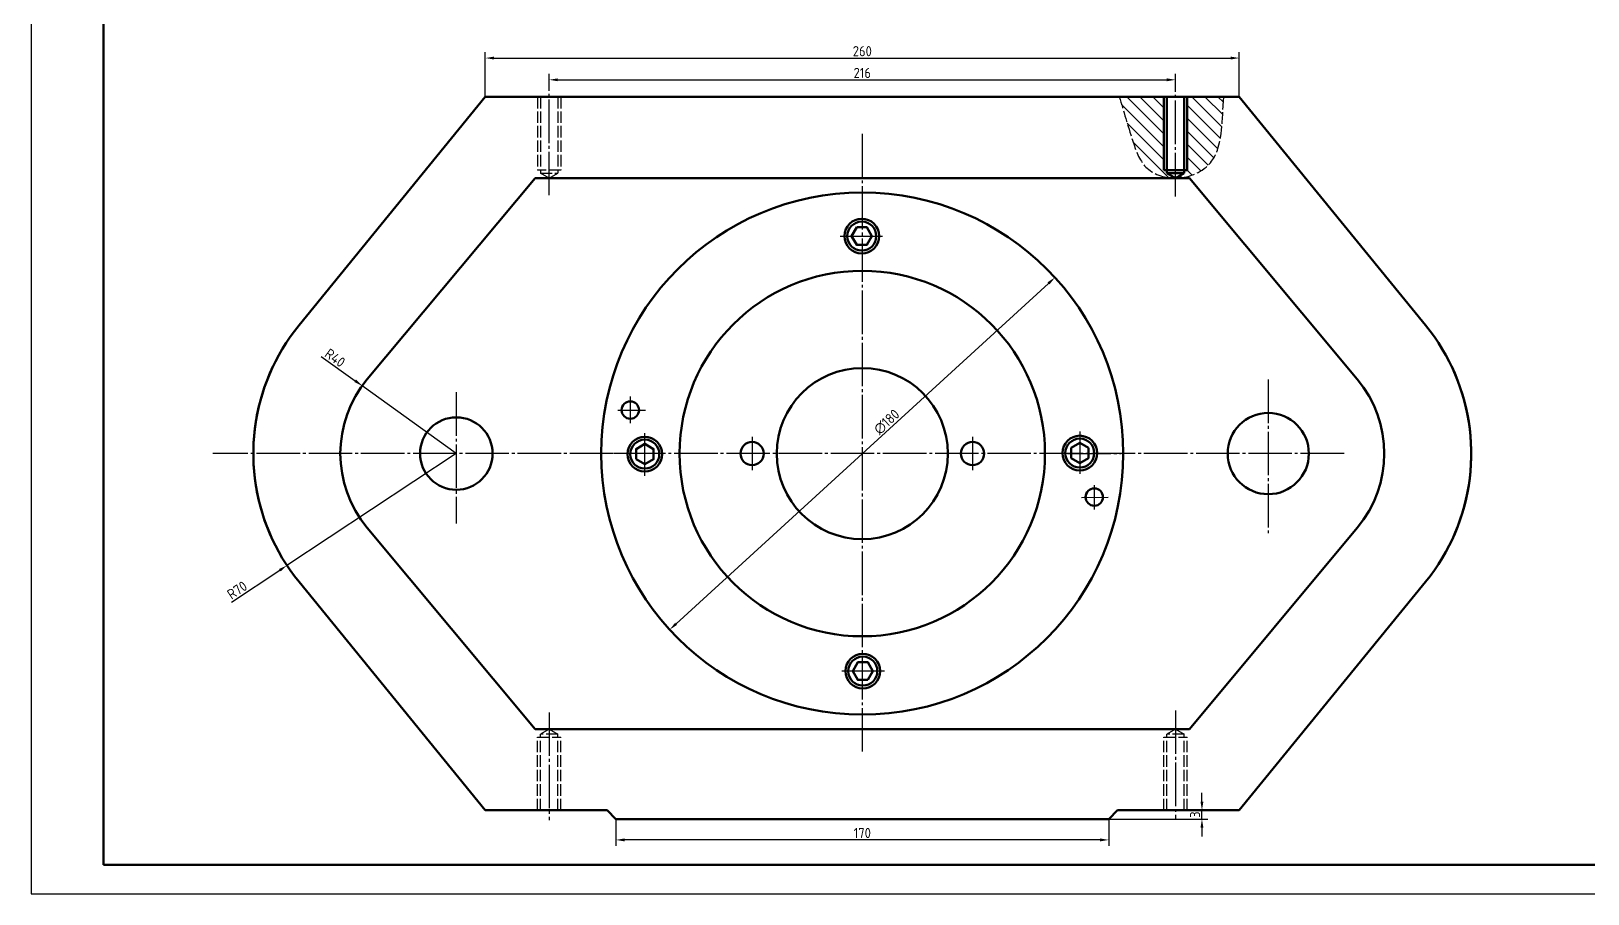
# Model space of a CAD drawing. Header units: millimetres. Extents: x 165 to 1006, y 108 to 702.
# Drawn here: x 165 to 702, y 108 to 406 of the extents above; entities that cross this region are included whole.
import ezdxf
from ezdxf.enums import TextEntityAlignment as Align

# ---------------------------------------------------------------- set-up
doc = ezdxf.new("R2010")
doc.units = ezdxf.units.MM
doc.linetypes.add('点画线', pattern=[18, 15, -1, 1, -1])
doc.linetypes.add('虚线', pattern=[5, 4, -1])
for name, color, linetype in [('剖面线', 3, 'Continuous'), ('文字', 7, 'Continuous'), ('标注', 3, 'Continuous'), ('点画线', 1, '点画线'), ('虚线', 7, '虚线'), ('辅助线', 4, 'Continuous')]:
    doc.layers.add(name, color=color, linetype=linetype)
doc.layers.add('粗实线', color=7, linetype='Continuous', lineweight=50)
doc.layers.add('粗实线 @ 1', color=7, linetype='Continuous', lineweight=50)
doc.styles.add('数字直体', font='isocp.shx')
doc.styles.add('汉字长仿宋体', font='hyswlongfangsong.ttf', dxfattribs={"width": 0.67})
doc.dimstyles.new('机械基本', dxfattribs={"dimtxt": 3.5, "dimasz": 3, "dimexe": 2, "dimexo": 0, "dimtad": 1, "dimdsep": 46, "dimtxsty": '数字直体', "dimcen": 2.5, "dimadec": 0, "dimazin": 0, "dimtfac": 1, "dimtmove": 0, "dimatfit": 3, "dimfxl": 1, "dimarcsym": 0})
doc.dimstyles.new('机械基本$3', dxfattribs={"dimtxt": 3.5, "dimasz": 3, "dimexe": 2, "dimexo": 0, "dimtad": 1, "dimdsep": 46, "dimtxsty": '数字直体', "dimcen": 2.5, "dimadec": 0, "dimazin": 0, "dimtfac": 1, "dimtmove": 0, "dimatfit": 0, "dimfxl": 1, "dimarcsym": 0})

# ---------------------------------------------------------------- blocks, each defined once
blk = doc.blocks.new('装订A1(带注释性)')
at = {"layer": '粗实线'}
for p, q in [((-806, 574), (-806, 0)), ((-806, 0), (0, 0))]:
    blk.add_line(p, q, dxfattribs=at)
at = {"layer": '辅助线'}
for p, q in [((-831, 584), (-831, -10)), ((-831, -10), (10, -10))]:
    blk.add_line(p, q, dxfattribs=at)
at = {"layer": '文字', "style": '汉字长仿宋体', "width": 0.67}
for tag, height, p in [('单位名称', 7, (-25, 47)), ('图名', 7, (-25, 28)), ('设计者', 3.5, (-162, 24.46)), ('标准化', 3.5, (-122, 24.46)), ('审核者', 3.5, (-162, 10.46)), ('质量', 3.5, (-68, 13.5)), ('工艺者', 3.5, (-162, 3.54)), ('批准者', 3.5, (-122, 3.54))]:
    blk.add_attdef(tag, text='', height=height, dxfattribs=at).set_placement(p, align=Align.MIDDLE)
at = {"layer": '文字', "style": '数字直体'}
for tag, height, p in [('45', 5, (-75, 42)), ('16.10.10', 3.5, (-148, 24.5)), ('16.10.10', 3.5, (-108, 24.5)), ('16.10.10', 3.5, (-148, 10.5)), ('1:1', 3.5, (-56, 13.5)), ('001', 5, (-25, 9)), ('1', 3.5, (-87.01, 4.2)), ('1', 3.5, (-63.1, 4.31)), ('16.10.10', 3.5, (-148, 3.5)), ('16.10.10', 3.5, (-108, 3.57))]:
    blk.add_attdef(tag, text='', height=height, dxfattribs=at).set_placement(p, align=Align.MIDDLE)
blk = doc.blocks.new('*D11')
at = {"layer": 'Defpoints', "color": 0, "transparency": 16777216}
for p in [(366.8, 134.25), (536.8, 134.25), (366.8, 127.04)]:
    blk.add_point(p, dxfattribs=at)
at = {"layer": '标注', "color": 0, "lineweight": -2, "transparency": 16777216}
for p, q in [((366.8, 134.25), (366.8, 125.04)), ((536.8, 134.25), (536.8, 125.04)), ((533.8, 127.04), (369.8, 127.04))]:
    blk.add_line(p, q, dxfattribs=at)
at = {"layer": '标注', "color": 0, "transparency": 16777216}
for points in [[(369.8, 127.54), (369.8, 126.54), (366.8, 127.04)], [(533.8, 127.54), (533.8, 126.54), (536.8, 127.04)]]:
    blk.add_solid(points, dxfattribs=at)
at = {"layer": '标注', "color": 0, "transparency": 16777216, "insert": (451.8, 129.41), "char_height": 3.5, "attachment_point": 5, "style": '数字直体'}
blk.add_mtext('170', dxfattribs=at)
blk = doc.blocks.new('*D12')
at = {"layer": 'Defpoints', "color": 0, "transparency": 16777216}
for p in [(559.8, 389.14), (343.8, 386.27), (559.8, 386.35)]:
    blk.add_point(p, dxfattribs=at)
at = {"layer": '标注', "color": 0, "lineweight": -2, "transparency": 16777216}
for p, q in [((343.8, 386.27), (343.8, 391.14)), ((346.8, 389.14), (556.8, 389.14)), ((559.8, 386.35), (559.8, 391.14))]:
    blk.add_line(p, q, dxfattribs=at)
at = {"layer": '标注', "color": 0, "transparency": 16777216}
for points in [[(346.8, 389.64), (346.8, 388.64), (343.8, 389.14)], [(556.8, 389.64), (556.8, 388.64), (559.8, 389.14)]]:
    blk.add_solid(points, dxfattribs=at)
at = {"layer": '标注', "color": 0, "transparency": 16777216, "insert": (451.8, 391.51), "char_height": 3.5, "attachment_point": 5, "style": '数字直体'}
blk.add_mtext('216', dxfattribs=at)
blk = doc.blocks.new('*D5')
at = {"layer": 'Defpoints', "color": 0, "transparency": 16777216}
for p in [(581.8, 396.63), (321.8, 383.25), (581.8, 383.25)]:
    blk.add_point(p, dxfattribs=at)
at = {"layer": '标注', "color": 0, "lineweight": -2, "transparency": 16777216}
for p, q in [((321.8, 383.25), (321.8, 398.63)), ((581.8, 383.25), (581.8, 398.63)), ((324.8, 396.63), (578.8, 396.63))]:
    blk.add_line(p, q, dxfattribs=at)
at = {"layer": '标注', "color": 0, "transparency": 16777216}
for points in [[(324.8, 397.13), (324.8, 396.13), (321.8, 396.63)], [(578.8, 397.13), (578.8, 396.13), (581.8, 396.63)]]:
    blk.add_solid(points, dxfattribs=at)
at = {"layer": '标注', "color": 0, "transparency": 16777216, "insert": (451.8, 399.01), "char_height": 3.5, "attachment_point": 5, "style": '数字直体'}
blk.add_mtext('260', dxfattribs=at)
blk = doc.blocks.new('*D6')
at = {"layer": 'Defpoints', "color": 0, "transparency": 16777216}
for p in [(518.23, 320.97), (385.37, 199.53)]:
    blk.add_point(p, dxfattribs=at)
at = {"layer": '标注', "color": 0, "lineweight": -2, "transparency": 16777216}
blk.add_line((387.59, 201.55), (516.01, 318.95), dxfattribs=at)
at = {"layer": '标注', "color": 0, "transparency": 16777216}
for points in [[(515.67, 319.32), (516.35, 318.58), (518.23, 320.97)], [(387.25, 201.92), (387.92, 201.18), (385.37, 199.53)]]:
    blk.add_solid(points, dxfattribs=at)
at = {"layer": '标注', "color": 0, "transparency": 16777216, "insert": (460.22, 271.17), "char_height": 3.5, "attachment_point": 5, "rotation": 42.4321, "style": '数字直体'}
blk.add_mtext('∅180', dxfattribs=at)
blk = doc.blocks.new('*D7')
at = {"layer": 'Defpoints', "color": 0, "transparency": 16777216}
for p in [(311.8, 260.25), (253.39, 221.67)]:
    blk.add_point(p, dxfattribs=at)
at = {"layer": '标注', "color": 0, "lineweight": -2, "transparency": 16777216}
for p, q in [((311.8, 260.25), (253.39, 221.67)), ((234.22, 209.01), (250.89, 220.02))]:
    blk.add_line(p, q, dxfattribs=at)
at = {"layer": '标注', "color": 0, "transparency": 16777216}
blk.add_solid([(250.61, 220.44), (251.16, 219.6), (253.39, 221.67)], dxfattribs=at)
at = {"layer": '标注', "color": 0, "transparency": 16777216, "insert": (236.21, 213.17), "char_height": 3.5, "attachment_point": 5, "rotation": 33.4447, "style": '数字直体'}
blk.add_mtext('R70', dxfattribs=at)
blk = doc.blocks.new('*D8')
at = {"layer": 'Defpoints', "color": 0, "transparency": 16777216}
for p in [(279.33, 283.61), (311.8, 260.25)]:
    blk.add_point(p, dxfattribs=at)
at = {"layer": '标注', "color": 0, "lineweight": -2, "transparency": 16777216}
for p, q in [((265.24, 293.74), (276.89, 285.36)), ((311.8, 260.25), (279.33, 283.61))]:
    blk.add_line(p, q, dxfattribs=at)
at = {"layer": '标注', "color": 0, "transparency": 16777216}
blk.add_solid([(277.18, 285.77), (276.6, 284.96), (279.33, 283.61)], dxfattribs=at)
at = {"layer": '标注', "color": 0, "transparency": 16777216, "insert": (269.98, 293.26), "char_height": 3.5, "attachment_point": 5, "rotation": 324.268, "style": '数字直体'}
blk.add_mtext('R40', dxfattribs=at)
blk = doc.blocks.new('*D9')
at = {"layer": 'Defpoints', "color": 0, "transparency": 16777216}
for p in [(536.8, 134.25), (539.8, 137.25), (568.93, 137.25)]:
    blk.add_point(p, dxfattribs=at)
at = {"layer": '标注', "color": 0, "lineweight": -2, "transparency": 16777216}
for p, q in [((568.93, 140.25), (568.93, 143.25)), ((536.8, 134.25), (570.93, 134.25)), ((539.8, 137.25), (570.93, 137.25)), ((568.93, 134.25), (568.93, 137.25)), ((568.93, 131.25), (568.93, 128.25))]:
    blk.add_line(p, q, dxfattribs=at)
at = {"layer": '标注', "color": 0, "transparency": 16777216}
for points in [[(568.43, 140.25), (569.43, 140.25), (568.93, 137.25)], [(568.43, 131.25), (569.43, 131.25), (568.93, 134.25)]]:
    blk.add_solid(points, dxfattribs=at)
at = {"layer": '标注', "color": 0, "transparency": 16777216, "insert": (566.55, 135.75), "char_height": 3.5, "attachment_point": 5, "rotation": 90, "style": '数字直体'}
blk.add_mtext('3', dxfattribs=at)
blk = doc.blocks.new('*U25')
at = {"layer": '点画线'}
blk.add_line((-7.32, 0), (7.32, 0), dxfattribs=at)
at = {"layer": '粗实线'}
blk.add_lwpolyline([(-1.63, 3.03), (-3.38, 0), (-1.63, -3.03), (1.87, -3.03), (3.62, 0), (1.87, 3.03)], close=True, dxfattribs=at)
for radius in [6, 5]:
    blk.add_circle((0.12, 0), radius, dxfattribs=at)
blk = doc.blocks.new('*U26')
at = {"layer": '粗实线', "color": 0, "linetype": 'ByBlock', "lineweight": -2, "transparency": 16777216}
blk.add_blockref('*U25', (451.5, 335.25), dxfattribs=at)
for p, rotation in [((376.8, 259.95), 90.00000000000001), ((526.8, 260.55), 270), ((452.1, 185.25), 180)]:
    blk.add_blockref('*U25', p, dxfattribs=dict(at, rotation=rotation))

msp = doc.modelspace()

# ---------------------------------------------------------------- hatches: boundary and pattern name
at = {"layer": '剖面线'}
h = msp.add_hatch(dxfattribs=at)
h.set_pattern_fill('ANSI31', color=256, angle=90)
h.set_pattern_definition([(135, (-919.2164, -94.2423), (-2.245064, -2.245064), [])])
edge = h.paths.add_edge_path()
edge.add_line((555.798, 383.25), (540.433, 383.25))
edge.add_spline(control_points=[(540.433, 383.25), (541.868, 378.336), (544.322, 370.107), (548.426, 357.899), (555.843, 355.263), (559.692, 355.25), (559.798, 355.25)], knot_values=[5.2920281, 5.2920281, 5.2920281, 5.2920281, 20.8632073, 31.1580054, 41.7515903, 42.0517666, 42.0517666, 42.0517666, 42.0517666], degree=3, periodic=0)
edge.add_line((559.798, 355.25), (556.798, 356.982))
edge.add_line((556.798, 356.982), (556.798, 357.982))
edge.add_line((556.798, 357.982), (555.798, 357.982))
edge.add_line((555.798, 357.982), (555.798, 383.25))
edge = h.paths.add_edge_path()
edge.add_spline(control_points=[(559.798, 355.25), (564.259, 355.278), (575.64, 359.905), (575.79, 372.239), (576.174, 379.04)], knot_values=[42.0517666, 42.0517666, 42.0517666, 42.0517666, 54.677533, 74.2185385, 74.2185385, 74.2185385, 74.2185385], degree=3, periodic=0)
edge.add_line((576.174, 379.04), (563.798, 375.533))
edge.add_line((563.798, 375.533), (563.798, 357.982))
edge.add_line((563.798, 357.982), (562.798, 357.982))
edge.add_line((562.798, 357.982), (562.798, 356.982))
edge.add_line((562.798, 356.982), (559.798, 355.25))
edge = h.paths.add_edge_path()
edge.add_spline(control_points=[(576.174, 379.04), (576.191, 379.35), (576.275, 380.781), (576.381, 382.173), (576.473, 383.25)], knot_values=[74.2185385, 74.2185385, 74.2185385, 74.2185385, 75.1091242, 78.3467181, 78.3467181, 78.3467181, 78.3467181], degree=3, periodic=0)
edge.add_line((576.473, 383.25), (563.798, 383.25))
edge.add_line((563.798, 383.25), (563.798, 375.533))
edge.add_line((563.798, 375.533), (576.174, 379.04))

# ---------------------------------------------------------------- linework, layer by layer
at = {"layer": '点画线'}
for p, q in [((343.798, 349.334), (343.798, 386.271)), ((559.798, 348.953), (559.798, 386.351)), ((451.798, 370.469), (451.798, 156.704)), ((591.798, 285.781), (591.798, 231.964)), ((311.798, 281.394), (311.798, 236.197)), ((371.798, 279.898), (371.798, 270.714)), ((367.52, 275.25), (377.088, 275.193)), ((413.791, 266.072), (413.776, 254.567)), ((489.805, 266.072), (489.821, 254.567)), ((617.923, 260.25), (227.79, 260.25)), ((383.058, 260.25), (364.495, 260.25)), ((522.539, 260.25), (541.102, 260.25)), ((531.798, 249.377), (531.798, 241.014)), ((527.439, 245.067), (536.58, 245.202)), ((343.798, 170.979), (343.798, 133.858)), ((559.798, 171.679), (559.798, 134.473))]:
    msp.add_line(p, q, dxfattribs=at)
at = {"layer": '粗实线'}
for p, q in [((321.798, 383.25), (257.556, 304.498)), ((321.798, 383.25), (451.798, 383.25)), ((451.798, 383.25), (581.798, 383.25)), ((555.798, 383.25), (555.798, 357.982)), ((556.798, 383.25), (556.798, 356.982)), ((562.798, 383.25), (562.798, 356.982)), ((563.798, 383.25), (563.798, 357.982)), ((581.798, 383.25), (646.04, 304.498)), ((339.004, 355.25), (281.093, 285.886)), ((339.004, 355.25), (564.593, 355.25)), ((563.798, 357.982), (555.798, 357.982)), ((559.798, 355.25), (556.798, 356.982)), ((556.798, 356.982), (562.798, 356.982)), ((559.798, 355.25), (562.798, 356.982)), ((564.593, 355.25), (622.504, 285.886)), ((339.004, 165.25), (281.093, 234.615)), ((564.593, 165.25), (622.504, 234.615)), ((321.798, 137.25), (257.556, 216.003)), ((581.798, 137.25), (646.04, 216.003)), ((339.004, 165.25), (564.593, 165.25)), ((363.798, 137.25), (321.798, 137.25)), ((363.798, 137.25), (366.798, 134.25)), ((536.798, 134.25), (366.798, 134.25)), ((536.798, 134.25), (539.798, 137.25)), ((581.798, 137.25), (539.798, 137.25))]:
    msp.add_line(p, q, dxfattribs=at)
for centre, radius in [((451.798, 260.25), 90), ((451.798, 260.25), 63), ((451.798, 260.25), 29.5), ((371.798, 275.25), 3), ((591.798, 260.25), 14), ((311.798, 260.25), 12.5), ((413.789, 260.25), 4), ((489.808, 260.25), 4), ((531.798, 245.25), 3)]:
    msp.add_circle(centre, radius, dxfattribs=at)
for centre, radius, start, end in [((311.798, 260.25), 70, 140.79445, 205.37693), ((591.798, 260.25), 70, 334.62307, 39.20555), ((311.798, 260.25), 70, 154.62307, 219.20555), ((591.798, 260.25), 70, 320.79445, 25.37693), ((311.798, 260.25), 40, 140.14228, 219.85772), ((591.798, 260.25), 40, 320.14228, 39.85772)]:
    msp.add_arc(centre, radius, start, end, dxfattribs=at)
at = {"layer": '虚线'}
for p, q in [((339.798, 383.25), (339.798, 357.982)), ((340.798, 383.25), (340.798, 356.982)), ((346.798, 383.25), (346.798, 356.982)), ((347.798, 383.25), (347.798, 357.982)), ((347.798, 357.982), (339.798, 357.982)), ((343.798, 355.25), (340.798, 356.982)), ((340.798, 356.982), (346.798, 356.982)), ((343.798, 355.25), (346.798, 356.982)), ((339.798, 137.25), (339.798, 162.518)), ((339.798, 162.518), (347.798, 162.518)), ((343.798, 165.25), (340.798, 163.518)), ((340.798, 137.25), (340.798, 163.518)), ((346.798, 163.518), (340.798, 163.518)), ((343.798, 165.25), (346.798, 163.518)), ((346.798, 137.25), (346.798, 163.518)), ((347.798, 137.25), (347.798, 162.518)), ((555.798, 137.25), (555.798, 162.518)), ((555.798, 162.518), (563.798, 162.518)), ((559.798, 165.25), (556.798, 163.518)), ((556.798, 137.25), (556.798, 163.518)), ((562.798, 163.518), (556.798, 163.518)), ((559.798, 165.25), (562.798, 163.518)), ((562.798, 137.25), (562.798, 163.518)), ((563.798, 137.25), (563.798, 162.518))]:
    msp.add_line(p, q, dxfattribs=at)
msp.add_open_spline([(540.433, 383.25), (541.868, 378.336), (544.322, 370.107), (548.426, 357.899), (560.263, 353.692), (575.957, 359.916), (575.774, 374.19), (576.381, 382.173), (576.473, 383.25)], degree=3, knots=[5.2920281, 5.2920281, 5.2920281, 5.2920281, 20.8632073, 31.1580054, 41.7515903, 54.677533, 75.1091242, 78.3467181, 78.3467181, 78.3467181, 78.3467181], dxfattribs=at)

# ---------------------------------------------------------------- block references
at = {"layer": '粗实线'}
msp.add_blockref('*U26', (0, 0), dxfattribs=at)
at = {"layer": '粗实线 @ 1'}
msp.add_blockref('装订A1(带注释性)', (996.171, 118.437), dxfattribs=at)

# ---------------------------------------------------------------- dimensions: what is measured, and where the dimension line sits
at = {"layer": '标注'}
dim = msp.add_linear_dim(base=(581.798, 396.633), p1=(321.798, 383.25), p2=(581.798, 383.25), dimstyle='机械基本', dxfattribs=at)
dim.commit()
dim.dimension.update_dxf_attribs({"geometry": '*D5', "text_midpoint": (451.798, 399.009)})
for base, p1, p2, picture, middle in [((559.798, 389.136), (343.798, 386.271), (559.798, 386.351), '*D12', (451.798, 389.136)), ((366.798, 127.035), (536.798, 134.25), (366.798, 134.25), '*D11', (451.798, 127.035))]:
    dim = msp.add_linear_dim(base=base, p1=p1, p2=p2, dimstyle='机械基本', dxfattribs=at)
    dim.commit()
    dim.dimension.update_dxf_attribs({"geometry": picture, "text_midpoint": middle, "dimtype": 160})
dim = msp.add_diameter_dim_2p(p1=(385.371, 199.526), p2=(518.225, 320.975), dimstyle='机械基本$3', dxfattribs=at)
dim.commit()
dim.dimension.update_dxf_attribs({"geometry": '*D6', "text_midpoint": (461.826, 269.418), "dimtype": 163})
for mpoint, picture, middle in [((279.328, 283.61), '*D8', (268.591, 291.335)), ((253.389, 221.671), '*D7', (237.518, 211.189))]:
    dim = msp.add_radius_dim(center=(311.798, 260.25), mpoint=mpoint, dimstyle='机械基本', dxfattribs=at)
    dim.commit()
    dim.dimension.update_dxf_attribs({"geometry": picture, "text_midpoint": middle, "dimtype": 164})
dim = msp.add_linear_dim(base=(568.928, 137.25), p1=(536.798, 134.25), p2=(539.798, 137.25), angle=90, dimstyle='机械基本', dxfattribs=at)
dim.commit()
dim.dimension.update_dxf_attribs({"geometry": '*D9', "text_midpoint": (566.553, 135.75)})

doc.saveas('drawing.dxf')
